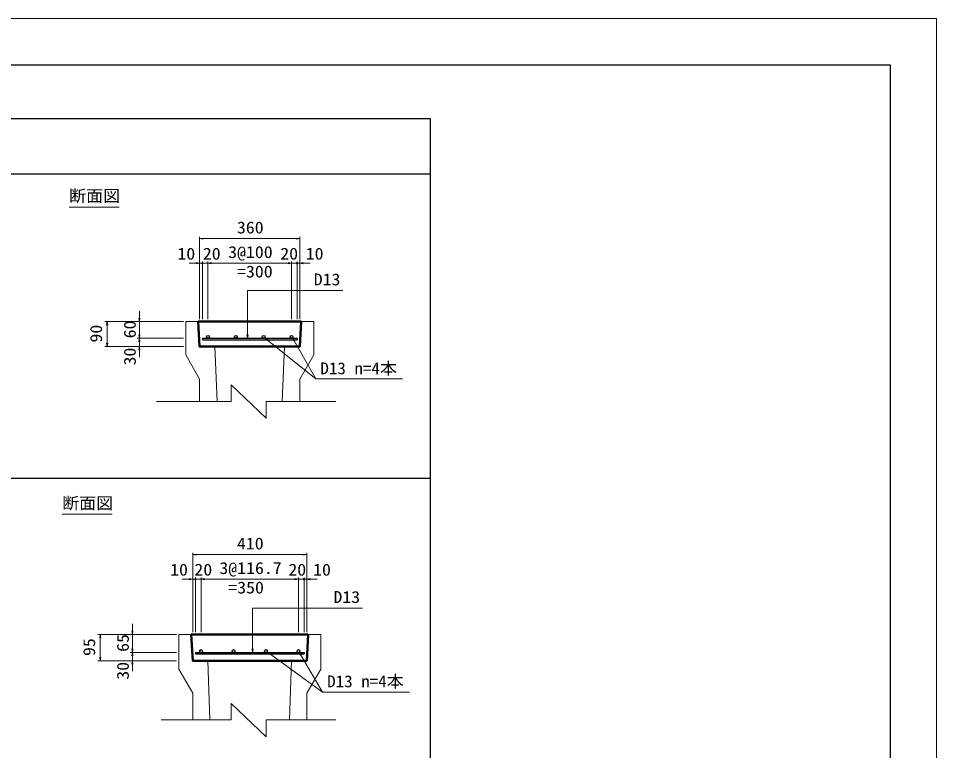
# Model space of a CAD drawing. Units: millimetres, scale not verified. Extents: x -4205 to 4205, y -2970 to 2970.
# Drawn here: x 246 to 4205, y -190 to 2970 of the extents above; entities that cross this region are included whole.
import ezdxf
from ezdxf.enums import TextEntityAlignment as Align

# ---------------------------------------------------------------- set-up
doc = ezdxf.new("R2010")
doc.units = ezdxf.units.MM
doc.header["$LTSCALE"] = 10
for name, color, linetype, lineweight in [('0-1_D-STR', 1, 'Continuous', 50), ('0-2_D-STR-DIM', 7, 'Continuous', 13), ('0-3_D-STR-TXT', 7, 'Continuous', 13), ('0-4_D-TTL', 7, 'Continuous', 13), ('0-7_V-nasSTD', 7, 'Continuous', 18)]:
    doc.layers.add(name, color=color, linetype=linetype, lineweight=lineweight)
doc.styles.add('ＭＳ ゴシック', font='')
doc.styles.get('ＭＳ ゴシック').set_extended_font_data('MS Gothic')

msp = doc.modelspace()

# ---------------------------------------------------------------- hatches: boundary and pattern name
at = {"layer": '0-2_D-STR-DIM'}
for points in [[(1042.26, 1913.28, 1), (1036.26, 1913.28, 1)], [(1042.26, 1913.28, 1), (1036.26, 1913.28, 1)], [(1450.26, 1913.28, 1), (1444.26, 1913.28, 1)], [(1450.26, 1913.28, 1), (1444.26, 1913.28, 1)], [(1012.26, 549.62, 1), (1006.26, 549.62, 1)], [(1012.26, 549.62, 1), (1006.26, 549.62, 1)], [(1480.26, 549.62, 1), (1474.26, 549.62, 1)], [(1480.26, 549.62, 1), (1474.26, 549.62, 1)]]:
    msp.add_hatch(color=256, dxfattribs=at).paths.add_polyline_path(points)

# ---------------------------------------------------------------- linework, layer by layer
at = {"layer": '0-1_D-STR'}
for p, q in [((1465.26, 1661.45), (1021.26, 1661.45)), ((1093.26, 1553.45), (1393.26, 1553.45)), ((1495.26, 311.59), (991.26, 311.59)), ((1063.26, 197.59), (1423.26, 197.59))]:
    msp.add_line(p, q, dxfattribs=at)
at = {"layer": '0-1_D-STR', "lineweight": 25}
for p, q in [((1039.26, 1589.45), (1447.26, 1589.45)), ((1039.26, 1589.45), (1039.26, 1582.95)), ((1447.26, 1589.45), (1447.26, 1582.95)), ((1039.26, 1582.95), (1447.26, 1582.95)), ((1009.26, 233.59), (1477.26, 233.59)), ((1009.26, 233.59), (1009.26, 227.09)), ((1009.26, 227.09), (1477.26, 227.09)), ((1477.26, 233.59), (1477.26, 227.09))]:
    msp.add_line(p, q, dxfattribs=at)
at = {"layer": '0-1_D-STR'}
for points in [[(1021.26, 1661.45), (1027.26, 1553.45), (1093.26, 1553.45)], [(1393.26, 1553.45), (1459.26, 1553.45), (1465.26, 1661.45)], [(1063.26, 197.59), (997.26, 197.59), (991.26, 311.59)], [(1495.26, 311.59), (1489.26, 197.59), (1423.26, 197.59)]]:
    msp.add_lwpolyline(points, dxfattribs=at)
at = {"layer": '0-1_D-STR', "lineweight": 25}
for centre in [(1063.26, 1595.45), (1183.26, 1595.45), (1303.26, 1595.45), (1423.26, 1595.45), (1033.26, 239.59), (1173.26, 239.59), (1313.26, 239.59), (1453.26, 239.59)]:
    msp.add_circle(centre, 6, dxfattribs=at)
at = {"layer": '0-2_D-STR-DIM', "lineweight": 25}
for p, q in [((-3772.2, 2537.2), (2021.67, 2537.2)), ((2021.67, 2537.2), (2021.67, -2537.2)), ((-3772.2, 2299.19), (2021.67, 2299.19)), ((-3772.2, 985.49), (2021.67, 985.49))]:
    msp.add_line(p, q, dxfattribs=at)
at = {"layer": '0-2_D-STR-DIM'}
for p, q in [((1027.26, 1671.45), (1027.26, 2026.78)), ((1027.26, 2019.28), (1459.26, 2019.28)), ((1459.26, 1671.45), (1459.26, 2026.78)), ((982.26, 1913.28), (1039.26, 1913.28)), ((982.26, 1913.28), (1027.26, 1913.28)), ((1027.26, 1671.45), (1027.26, 1920.78)), ((1039.26, 1671.45), (1039.26, 1920.78)), ((1039.26, 1671.45), (1039.26, 1920.78)), ((1039.26, 1913.28), (1108.26, 1913.28)), ((1063.26, 1671.45), (1063.26, 1920.78)), ((1063.26, 1671.45), (1063.26, 1920.78)), ((1063.26, 1913.28), (1108.26, 1913.28)), ((1063.26, 1913.28), (1423.26, 1913.28)), ((1378.26, 1913.28), (1447.26, 1913.28)), ((1378.26, 1913.28), (1423.26, 1913.28)), ((1423.26, 1671.45), (1423.26, 1920.78)), ((1423.26, 1671.45), (1423.26, 1920.78)), ((1447.26, 1671.45), (1447.26, 1920.78)), ((1447.26, 1671.45), (1447.26, 1920.78)), ((1447.26, 1913.28), (1504.26, 1913.28)), ((1459.26, 1671.45), (1459.26, 1920.78)), ((1459.26, 1913.28), (1504.26, 1913.28)), ((767.26, 1706.45), (767.26, 1544.45)), ((767.26, 1706.45), (767.26, 1661.45)), ((957.26, 1661.45), (618.8, 1661.45)), ((628.8, 1661.45), (628.8, 1553.45)), ((957.26, 1661.45), (757.26, 1661.45)), ((767.26, 1634.45), (767.26, 1508.45)), ((767.26, 1634.45), (767.26, 1589.45)), ((957.26, 1589.45), (757.26, 1589.45)), ((957.26, 1589.45), (757.26, 1589.45)), ((767.26, 1589.45), (767.26, 1544.45)), ((957.26, 1553.45), (618.8, 1553.45)), ((957.26, 1553.45), (757.26, 1553.45)), ((767.26, 1553.45), (767.26, 1508.45)), ((997.26, 321.59), (997.26, 663.12)), ((997.26, 655.62), (1489.26, 655.62)), ((1489.26, 321.59), (1489.26, 663.12)), ((997.26, 321.59), (997.26, 557.12)), ((1009.26, 321.59), (1009.26, 557.12)), ((1009.26, 321.59), (1009.26, 557.12)), ((1033.26, 321.59), (1033.26, 557.12)), ((1033.26, 321.59), (1033.26, 557.12)), ((1453.26, 321.59), (1453.26, 557.12)), ((1453.26, 321.59), (1453.26, 557.12)), ((1477.26, 321.59), (1477.26, 557.12)), ((1477.26, 321.59), (1477.26, 557.12)), ((1489.26, 321.59), (1489.26, 557.12)), ((952.26, 549.62), (1009.26, 549.62)), ((952.26, 549.62), (997.26, 549.62)), ((1009.26, 549.62), (1078.26, 549.62)), ((1033.26, 549.62), (1078.26, 549.62)), ((1033.26, 549.62), (1453.26, 549.62)), ((1408.26, 549.62), (1477.26, 549.62)), ((1408.26, 549.62), (1453.26, 549.62)), ((1477.26, 549.62), (1534.26, 549.62)), ((1489.26, 549.62), (1534.26, 549.62)), ((737.26, 356.59), (737.26, 188.59)), ((737.26, 356.59), (737.26, 311.59)), ((927.26, 311.59), (588.8, 311.59)), ((598.8, 311.59), (598.8, 197.59)), ((927.26, 311.59), (727.26, 311.59)), ((737.26, 278.59), (737.26, 152.59)), ((737.26, 278.59), (737.26, 233.59)), ((927.26, 233.59), (727.26, 233.59)), ((927.26, 233.59), (727.26, 233.59)), ((737.26, 233.59), (737.26, 188.59)), ((927.26, 197.59), (588.8, 197.59)), ((927.26, 197.59), (727.26, 197.59)), ((737.26, 197.59), (737.26, 152.59))]:
    msp.add_line(p, q, dxfattribs=at)
for points in [[(1042.26, 2021.78), (1027.26, 2019.28), (1042.26, 2016.78)], [(1444.26, 2016.78), (1459.26, 2019.28), (1444.26, 2021.78)], [(1012.26, 1910.78), (1027.26, 1913.28), (1012.26, 1915.78)], [(1078.26, 1915.78), (1063.26, 1913.28), (1078.26, 1910.78)], [(1078.26, 1915.78), (1063.26, 1913.28), (1078.26, 1910.78)], [(1408.26, 1910.78), (1423.26, 1913.28), (1408.26, 1915.78)], [(1408.26, 1910.78), (1423.26, 1913.28), (1408.26, 1915.78)], [(1474.26, 1915.78), (1459.26, 1913.28), (1474.26, 1910.78)], [(764.76, 1676.45), (767.26, 1661.45), (769.76, 1676.45)], [(631.3, 1646.45), (628.8, 1661.45), (626.3, 1646.45)], [(764.76, 1604.45), (767.26, 1589.45), (769.76, 1604.45)], [(769.76, 1574.45), (767.26, 1589.45), (764.76, 1574.45)], [(626.3, 1568.45), (628.8, 1553.45), (631.3, 1568.45)], [(769.76, 1538.45), (767.26, 1553.45), (764.76, 1538.45)], [(1012.26, 658.12), (997.26, 655.62), (1012.26, 653.12)], [(1474.26, 653.12), (1489.26, 655.62), (1474.26, 658.12)], [(982.26, 547.12), (997.26, 549.62), (982.26, 552.12)], [(1048.26, 552.12), (1033.26, 549.62), (1048.26, 547.12)], [(1048.26, 552.12), (1033.26, 549.62), (1048.26, 547.12)], [(1438.26, 547.12), (1453.26, 549.62), (1438.26, 552.12)], [(1438.26, 547.12), (1453.26, 549.62), (1438.26, 552.12)], [(1504.26, 552.12), (1489.26, 549.62), (1504.26, 547.12)], [(734.76, 326.59), (737.26, 311.59), (739.76, 326.59)], [(601.3, 296.59), (598.8, 311.59), (596.3, 296.59)], [(734.76, 248.59), (737.26, 233.59), (739.76, 248.59)], [(596.3, 212.59), (598.8, 197.59), (601.3, 212.59)], [(739.76, 218.59), (737.26, 233.59), (734.76, 218.59)], [(739.76, 182.59), (737.26, 197.59), (734.76, 182.59)]]:
    msp.add_lwpolyline(points, dxfattribs=at)
at = {"layer": '0-2_D-STR-DIM', "lineweight": 18}
for centre, start, end in [((1039.26, 1913.28), 0, 180), ((1039.26, 1913.28), 0, 180), ((1039.26, 1913.28), 180, 0), ((1039.26, 1913.28), 180, 0), ((1447.26, 1913.28), 0, 180), ((1447.26, 1913.28), 0, 180), ((1447.26, 1913.28), 180, 0), ((1447.26, 1913.28), 180, 0), ((1009.26, 549.62), 0, 180), ((1009.26, 549.62), 0, 180), ((1009.26, 549.62), 180, 0), ((1009.26, 549.62), 180, 0), ((1477.26, 549.62), 0, 180), ((1477.26, 549.62), 0, 180), ((1477.26, 549.62), 180, 0), ((1477.26, 549.62), 180, 0)]:
    msp.add_arc(centre, 3, start, end, dxfattribs=at)
at = {"layer": '0-3_D-STR-TXT'}
for p, q in [((464.32, 2155.86), (679.92, 2155.86)), ((967.26, 1661.45), (1021.26, 1661.45)), ((1093.26, 1553.45), (1102.72, 1317)), ((1383.81, 1317), (1393.26, 1553.45)), ((1163.72, 1317), (1163.72, 1388.36)), ((1163.72, 1388.36), (1314.39, 1243.88)), ((1163.72, 1317), (841.52, 1317)), ((1614.15, 1317), (1314.39, 1317)), ((1314.39, 1317), (1314.39, 1243.88)), ((434.32, 829.72), (649.92, 829.72)), ((1549.26, 311.59), (1495.26, 311.59)), ((1071.45, -57.73), (1063.26, 197.59)), ((1423.26, 197.59), (1415.08, -57.73)), ((1163.72, -57.73), (1163.72, 13.63)), ((1163.72, 13.63), (1314.39, -130.86)), ((1163.72, -57.73), (860.71, -57.73)), ((1614.15, -57.73), (1314.39, -57.73)), ((1314.39, -57.73), (1314.39, -130.86))]:
    msp.add_line(p, q, dxfattribs=at)
for points in [[(1233.32, 1589.45), (1233.32, 1795.25), (1424.12, 1795.25), (1644, 1795.25)], [(1027.26, 1317), (1027.26, 1413.52), (967.26, 1517.45), (967.26, 1661.45)], [(1465.26, 1661.45), (1519.26, 1661.45), (1519.26, 1517.45), (1459.26, 1413.52), (1459.26, 1317)], [(1230.82, 1604.45), (1233.32, 1589.45), (1235.82, 1604.45)], [(1307.19, 1590.91), (1527.88, 1413.64), (1902.48, 1413.64)], [(1320.45, 1583.46), (1307.19, 1590.91), (1317.31, 1579.56)], [(1427.51, 1591.2), (1527.88, 1413.64), (1698.33, 1413.64)], [(1437.06, 1579.38), (1427.51, 1591.2), (1432.71, 1576.92)], [(1255.78, 233.59), (1255.78, 424.81), (1457.55, 424.81), (1728.85, 424.81)], [(991.26, 311.59), (937.26, 311.59), (937.26, 161.59), (997.26, 57.67), (997.26, -57.73)], [(1489.26, -57.73), (1489.26, 57.67), (1549.26, 161.59), (1549.26, 311.59)], [(1253.28, 248.59), (1255.78, 233.59), (1258.28, 248.59)], [(1318.38, 236.46), (1557.17, 62.79), (1931.77, 62.79)], [(1331.98, 229.66), (1318.38, 236.46), (1329.04, 225.61)], [(1456.65, 234.64), (1557.17, 62.79), (1691.64, 62.79)], [(1466.38, 222.96), (1456.65, 234.64), (1462.06, 220.43)]]:
    msp.add_lwpolyline(points, dxfattribs=at)
at = {"layer": '0-4_D-TTL', "lineweight": 25}
msp.add_lwpolyline([(-4005, -2770), (-4005, 2770), (4005, 2770), (4005, -2770)], close=True, dxfattribs=at)
at = {"layer": '0-7_V-nasSTD'}
msp.add_lwpolyline([(-4205, -2970), (-4205, 2970), (4205, 2970), (4205, -2970)], close=True, dxfattribs=at)

# ---------------------------------------------------------------- texts
at = {"layer": '0-2_D-STR-DIM', "style": 'ＭＳ ゴシック', "width": 1.1}
for s, p in [('360', (1187.96, 2026.28)), ('3@100', (1150.16, 1920.28)), ('10', (931.37, 1913.28)), ('20', (1041.01, 1913.28)), ('20', (1374.91, 1913.28)), ('10', (1484.63, 1913.28)), (' =300', (1150.16, 1836.28)), ('410', (1187.96, 662.62)), ('10', (900.01, 549.62)), ('20', (1004.67, 549.62)), ('3@116.7', (1112.36, 556.62)), ('20', (1409.83, 549.62)), ('10', (1516.53, 549.62)), (' =350', (1112.36, 472.62))]:
    msp.add_text(s, height=51.32, dxfattribs=at).set_placement(p, align=Align.BOTTOM_LEFT)
for s, p in [('90', (621.8, 1571.05)), ('60', (767.26, 1589.05)), ('30', (767.26, 1472.01)), ('95', (591.8, 218.19)), ('65', (737.26, 236.19)), ('30', (737.26, 115.85))]:
    msp.add_text(s, height=51.32, rotation=90, dxfattribs=at).set_placement(p, align=Align.BOTTOM_LEFT)
at = {"layer": '0-3_D-STR-TXT', "style": 'ＭＳ ゴシック'}
for s, width, p in [('断面図', 1.05, (464.32, 2162.86)), ('D13', 1.1, (1519.2, 1802.25)), ('D13 n=4本', 1.05, (1547.88, 1418.64)), ('断面図', 1.05, (434.32, 836.72)), ('D13', 1.1, (1604.05, 431.81)), ('D13 n=4本', 1.05, (1577.17, 67.79))]:
    msp.add_text(s, height=51.32, dxfattribs=dict(at, width=width)).set_placement(p, align=Align.BOTTOM_LEFT)

doc.saveas('drawing.dxf')
